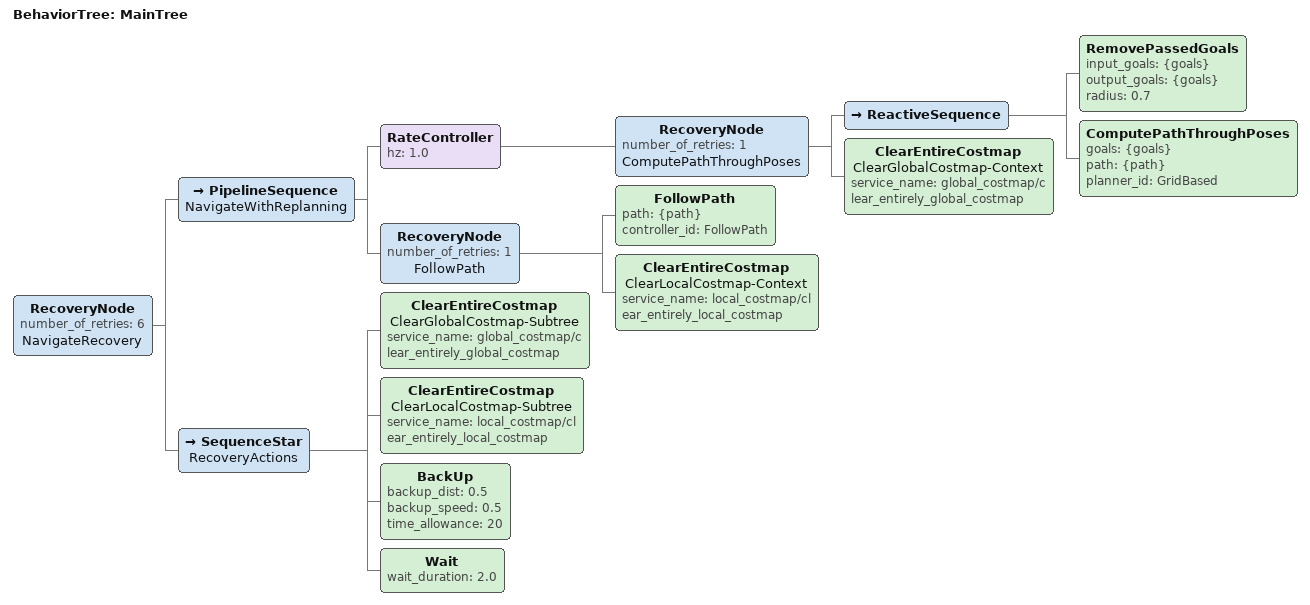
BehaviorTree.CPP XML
<root main_tree_to_execute="MainTree">
  <BehaviorTree ID="MainTree">
    <RecoveryNode number_of_retries="6" name="NavigateRecovery">

      <PipelineSequence name="NavigateWithReplanning">
        <RateController hz="1.0">
          <RecoveryNode number_of_retries="1" name="ComputePathThroughPoses">
            <ReactiveSequence>
              <RemovePassedGoals input_goals="{goals}" output_goals="{goals}" radius="0.7"/>
              <ComputePathThroughPoses goals="{goals}" path="{path}" planner_id="GridBased"/>
            </ReactiveSequence>
            <ClearEntireCostmap name="ClearGlobalCostmap-Context"
                                service_name="global_costmap/clear_entirely_global_costmap"/>
          </RecoveryNode>
        </RateController>

        <RecoveryNode number_of_retries="1" name="FollowPath">
          <FollowPath path="{path}" controller_id="FollowPath"/>
          <ClearEntireCostmap name="ClearLocalCostmap-Context"
                              service_name="local_costmap/clear_entirely_local_costmap"/>
        </RecoveryNode>
      </PipelineSequence>

      <SequenceStar name="RecoveryActions">
        <ClearEntireCostmap name="ClearGlobalCostmap-Subtree"
                            service_name="global_costmap/clear_entirely_global_costmap"/>
        <ClearEntireCostmap name="ClearLocalCostmap-Subtree"
                            service_name="local_costmap/clear_entirely_local_costmap"/>
        <BackUp backup_dist="0.5" backup_speed="0.5" time_allowance="20"/>
        <Wait wait_duration="2.0"/>
      </SequenceStar>

    </RecoveryNode>
  </BehaviorTree>
</root>
